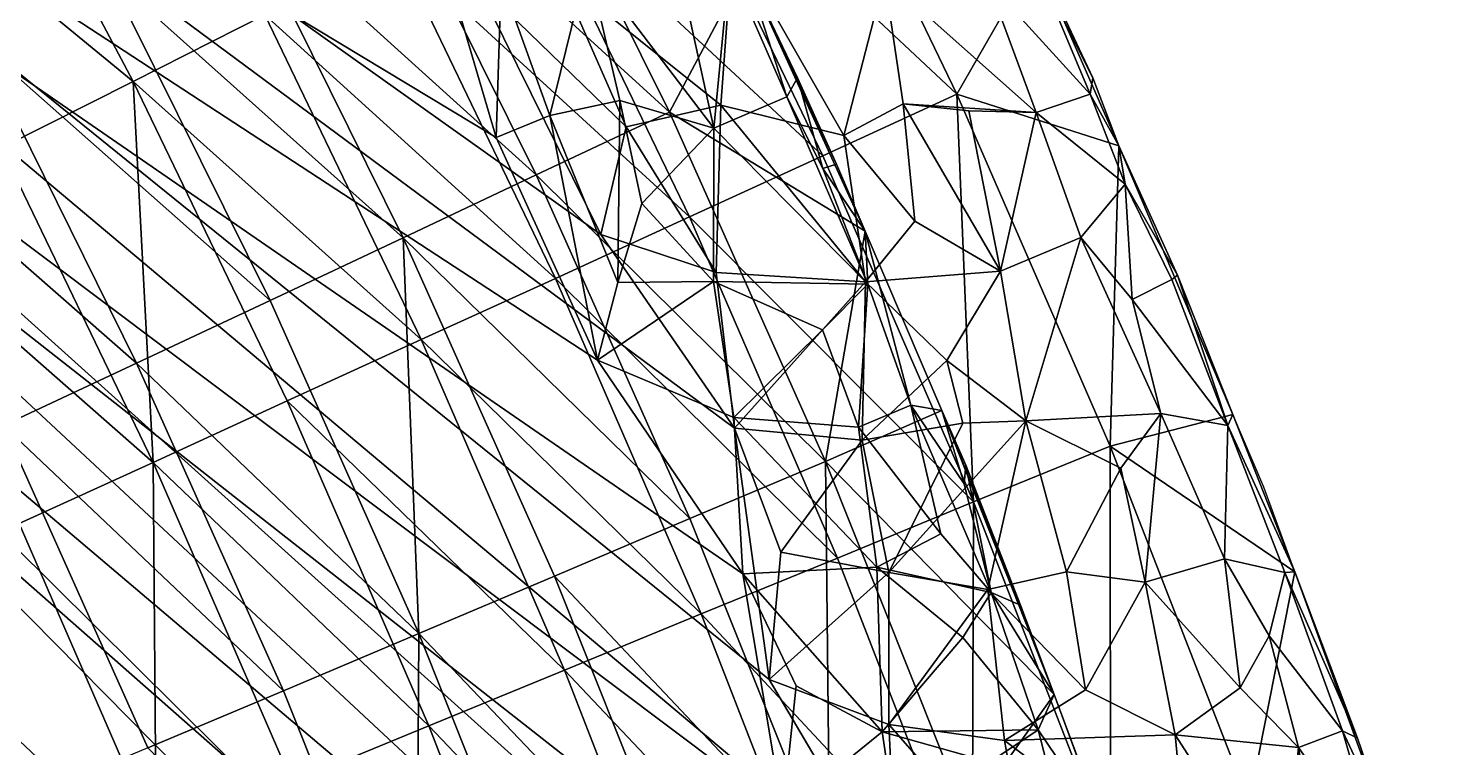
# Model space of a CAD drawing. Header units: metres. Extents: x -30 to 13953, y 0 to 4840.
# Drawn here: x 13558.2 to 13847.3, y 3122.6 to 3269.8 of the extents above; entities that cross this region are included whole.
import ezdxf

# ---------------------------------------------------------------- set-up
doc = ezdxf.new("R2010")
doc.units = ezdxf.units.M
doc.layers.add('SCOCCA', color=7, linetype='Continuous')

msp = doc.modelspace()

# ---------------------------------------------------------------- linework, layer by layer
at = {"layer": 'SCOCCA'}
for points in [[(13025, 3690, 1250), (13846.4, 2399.1, 1367), (13025, 1150, 1250)], [(13025, 3690, 1250), (13649.6, 3279.5, 1339.1), (13675.2, 3227.6, 1342.8)], [(13025, 3690, 1250), (13675.2, 3227.6, 1342.8), (13702.5, 3188, 1347.6)], [(13025, 3690, 1250), (13702.5, 3188, 1347.6), (13709.6, 3136.6, 1347.5)], [(13025, 3690, 1250), (13709.6, 3136.6, 1347.5), (13735.8, 3092.2, 1351.7)], [(13025, 3690, 1250), (13735.8, 3092.2, 1351.7), (13744, 3042.8, 1352.4)], [(13025, 3690, 1250), (13744, 3042.8, 1352.4), (13766.7, 2998.7, 1356.1)], [(13025, 3690, 1250), (13766.7, 2998.7, 1356.1), (13773.6, 2947.3, 1356.6)], [(13025, 3690, 1250), (13773.6, 2947.3, 1356.6), (13795.2, 2909.2, 1360.5)], [(13025, 3690, 1250), (13798.2, 2850.5, 1360.1), (13808.7, 2801.7, 1361.6)], [(13025, 3690, 1250), (13808.7, 2801.7, 1361.6), (13825.8, 2753.2, 1364.5)], [(13025, 3690, 1250), (13795.2, 2909.2, 1360.5), (13798.2, 2850.5, 1360.1)], [(13025, 3690, 1250), (13832.4, 2653.8, 1365), (13837.8, 2604.1, 1365.7)], [(13025, 3690, 1250), (13837.8, 2604.1, 1365.7), (13847.3, 2561.8, 1367.4)], [(13025, 3690, 1250), (13832.9, 2695.7, 1365.3), (13832.4, 2653.8, 1365)], [(13025, 3690, 1250), (13825.8, 2753.2, 1364.5), (13832.9, 2695.7, 1365.3)], [(13025, 3690, 1250), (13846.2, 2454.6, 1366.9), (13846.4, 2399.1, 1367)], [(13025, 3690, 1250), (13844.7, 2504.5, 1366.7), (13846.2, 2454.6, 1366.9)], [(13025, 3690, 1250), (13847.3, 2561.8, 1367.4), (13844.7, 2504.5, 1366.7)], [(13021.1, 3629, 1305), (13021.1, 1211, 1305), (13838.8, 2419.9, 1421.4)], [(13021.1, 3629, 1305), (13653.8, 3247.4, 1395.1), (13641, 3291, 1393.9)], [(13021.1, 3629, 1305), (13674.5, 3201.9, 1398.1), (13653.8, 3247.4, 1395.1)], [(13021.1, 3629, 1305), (13704.2, 3158.2, 1403.3), (13674.5, 3201.9, 1398.1)], [(13021.1, 3629, 1305), (13712.4, 3109.4, 1403.4), (13704.2, 3158.2, 1403.3)], [(13021.1, 3629, 1305), (13738.5, 3065.4, 1408.1), (13712.4, 3109.4, 1403.4)], [(13021.1, 3629, 1305), (13745.4, 3015.1, 1408.2), (13738.5, 3065.4, 1408.1)], [(13021.1, 3629, 1305), (13769.3, 2970.3, 1412.5), (13745.4, 3015.1, 1408.2)], [(13021.1, 3629, 1305), (13773.5, 2919.2, 1412.2), (13769.3, 2970.3, 1412.5)], [(13021.1, 3629, 1305), (13796.6, 2878.9, 1417.4), (13773.5, 2919.2, 1412.2)], [(13021.1, 3629, 1305), (13806.4, 2773.1, 1416.8), (13801.2, 2824.1, 1416.5)], [(13021.1, 3629, 1305), (13830, 2722.4, 1422.4), (13806.4, 2773.1, 1416.8)], [(13021.1, 3629, 1305), (13801.2, 2824.1, 1416.5), (13796.6, 2878.9, 1417.4)], [(13021.1, 3629, 1305), (13838.8, 2419.9, 1421.4), (13838, 2475.4, 1421.3)], [(13021.1, 3629, 1305), (13838, 2475.4, 1421.3), (13835.9, 2525.3, 1421)], [(13021.1, 3629, 1305), (13835.9, 2525.3, 1421), (13835.5, 2576, 1421.2)], [(13021.1, 3629, 1305), (13835.5, 2576, 1421.2), (13833.3, 2629.9, 1421.1)], [(13021.1, 3629, 1305), (13833.3, 2629.9, 1421.1), (13829.8, 2665.5, 1420.8)], [(13021.1, 3629, 1305), (13829.8, 2665.5, 1420.8), (13830, 2722.4, 1422.4)], [(13574.5, 3280.9, 2364.9), (13547.8, 3267, 2595), (13538.7, 3346.4, 2364.9)], [(13748, 3256.3, 1679.1), (13714, 3326.9, 1679.1), (13687.1, 3313.3, 1909.4)], [(13748, 3256.3, 1679.1), (13764.1, 3284.4, 1473.1), (13714, 3326.9, 1679.1)], [(13579.6, 3258.9, 2830.9), (13545.6, 3323, 2830.9), (13519.3, 3308.4, 3061.2)], [(13606.5, 3272.5, 2600.5), (13545.6, 3323, 2830.9), (13579.6, 3258.9, 2830.9)], [(13689.2, 3252.6, 1674.5), (13627.8, 3308.7, 1904.7), (13654.5, 3322.6, 1674.5)], [(13689.2, 3252.6, 1674.5), (13654.5, 3322.6, 1674.5), (13704.8, 3281.9, 1466.8)], [(13720.6, 3243.7, 1909.4), (13687.1, 3313.3, 1909.4), (13660.3, 3299.7, 2139.8)], [(13748, 3256.3, 1679.1), (13687.1, 3313.3, 1909.4), (13720.6, 3243.7, 1909.4)], [(13579.6, 3258.9, 2830.9), (13519.3, 3308.4, 3061.2), (13552.7, 3245.3, 3061.2)], [(13662, 3239.8, 1904.7), (13601.2, 3294.8, 2134.8), (13627.8, 3308.7, 1904.7)], [(13689.2, 3252.6, 1674.5), (13662, 3239.8, 1904.7), (13627.8, 3308.7, 1904.7)], [(13693.3, 3231.2, 2139.8), (13660.3, 3299.7, 2139.8), (13633.4, 3286.1, 2370.1)], [(13720.6, 3243.7, 1909.4), (13660.3, 3299.7, 2139.8), (13693.3, 3231.2, 2139.8)], [(13634.8, 3226.9, 2134.8), (13574.5, 3280.9, 2364.9), (13601.2, 3294.8, 2134.8)], [(13662, 3239.8, 1904.7), (13634.8, 3226.9, 2134.8), (13601.2, 3294.8, 2134.8)], [(13641, 3291, 1393.9), (13653.8, 3247.4, 1395.1), (13654.8, 3279.6, 1397)], [(13665.9, 3218.6, 2370.1), (13633.4, 3286.1, 2370.1), (13606.5, 3272.5, 2600.5)], [(13693.3, 3231.2, 2139.8), (13633.4, 3286.1, 2370.1), (13665.9, 3218.6, 2370.1)], [(13699.7, 3254, 1352.5), (13666.9, 3280.4, 1343.1), (13702.2, 3287.5, 1360.2)], [(13724.9, 3247.8, 1365.3), (13699.7, 3254, 1352.5), (13702.2, 3287.5, 1360.2)], [(13724.9, 3247.8, 1365.3), (13702.2, 3287.5, 1360.2), (13733.2, 3280.1, 1383.9)], [(13672.5, 3283.3, 1407.5), (13654.8, 3279.6, 1397), (13664.8, 3251.9, 1397.8)], [(13679.1, 3255, 1404.4), (13672.5, 3283.3, 1407.5), (13664.8, 3251.9, 1397.8)], [(13698.3, 3249.3, 1418.1), (13690.8, 3283.6, 1424.3), (13672.5, 3283.3, 1407.5)], [(13679.1, 3255, 1404.4), (13698.3, 3249.3, 1418.1), (13672.5, 3283.3, 1407.5)], [(13689.2, 3252.6, 1674.5), (13704.8, 3281.9, 1466.8), (13729.2, 3228.3, 1468.9)], [(13698.3, 3249.3, 1418.1), (13701.5, 3282.6, 1446.2), (13690.8, 3283.6, 1424.3)], [(13701.5, 3282.6, 1446.2), (13698.3, 3249.3, 1418.1), (13713.2, 3255.7, 1444.8)], [(13704.8, 3281.9, 1466.8), (13701.5, 3282.6, 1446.2), (13713.2, 3255.7, 1444.8)], [(13704.8, 3281.9, 1466.8), (13713.2, 3255.7, 1444.8), (13715.4, 3259.6, 1462.4)], [(13723.4, 3242, 1465.2), (13704.8, 3281.9, 1466.8), (13715.4, 3259.6, 1462.4)], [(13723.4, 3242, 1465.2), (13729.2, 3228.3, 1468.9), (13704.8, 3281.9, 1466.8)], [(13748, 3256.3, 1679.1), (13781.1, 3245.7, 1478.5), (13764.1, 3284.4, 1473.1)], [(13764.3, 3282.4, 1451.5), (13775.2, 3256.3, 1447.2), (13754.3, 3279.3, 1413.6)], [(13764.1, 3284.4, 1473.1), (13775.8, 3259.6, 1470.9), (13764.3, 3282.4, 1451.5)], [(13764.1, 3284.4, 1473.1), (13781.1, 3245.7, 1478.5), (13775.8, 3259.6, 1470.9)], [(13764.3, 3282.4, 1451.5), (13775.8, 3259.6, 1470.9), (13775.2, 3256.3, 1447.2)], [(13607.6, 3214.1, 2364.9), (13547.8, 3267, 2595), (13574.5, 3280.9, 2364.9)], [(13634.8, 3226.9, 2134.8), (13607.6, 3214.1, 2364.9), (13574.5, 3280.9, 2364.9)], [(13666.9, 3280.4, 1343.1), (13680.4, 3249.6, 1344.8), (13649.6, 3279.5, 1339.1)], [(13680.4, 3249.6, 1344.8), (13675.2, 3227.6, 1342.8), (13649.6, 3279.5, 1339.1)], [(13664.8, 3251.9, 1397.8), (13654.8, 3279.6, 1397), (13653.8, 3247.4, 1395.1)], [(13666.9, 3280.4, 1343.1), (13699.7, 3254, 1352.5), (13680.4, 3249.6, 1344.8)], [(13724.9, 3247.8, 1365.3), (13733.2, 3280.1, 1383.9), (13737, 3254.3, 1377.2)], [(13737, 3254.3, 1377.2), (13733.2, 3280.1, 1383.9), (13764.2, 3252.5, 1411.2)], [(13733.2, 3280.1, 1383.9), (13754.3, 3279.3, 1413.6), (13764.2, 3252.5, 1411.2)], [(13754.3, 3279.3, 1413.6), (13775.2, 3256.3, 1447.2), (13764.2, 3252.5, 1411.2)], [(13638.5, 3206.1, 2600.5), (13606.5, 3272.5, 2600.5), (13579.6, 3258.9, 2830.9)], [(13665.9, 3218.6, 2370.1), (13606.5, 3272.5, 2600.5), (13638.5, 3206.1, 2600.5)], [(13580.3, 3201.3, 2595), (13521.1, 3253.1, 2825.1), (13547.8, 3267, 2595)], [(13607.6, 3214.1, 2364.9), (13580.3, 3201.3, 2595), (13547.8, 3267, 2595)], [(13579.6, 3258.9, 2830.9), (13552.7, 3245.3, 3061.2), (13583.7, 3181, 3061.2)], [(13611.1, 3193.6, 2830.9), (13579.6, 3258.9, 2830.9), (13583.7, 3181, 3061.2)], [(13638.5, 3206.1, 2600.5), (13579.6, 3258.9, 2830.9), (13611.1, 3193.6, 2830.9)], [(13713.2, 3255.7, 1444.8), (13720.6, 3241.1, 1447.9), (13715.4, 3259.6, 1462.4)], [(13723.4, 3242, 1465.2), (13715.4, 3259.6, 1462.4), (13720.6, 3241.1, 1447.9)], [(13775.2, 3256.3, 1447.2), (13775.8, 3259.6, 1470.9), (13781.1, 3245.7, 1478.5)], [(13748, 3256.3, 1679.1), (13720.6, 3243.7, 1909.4), (13751.4, 3172.9, 1909.4)], [(13779.3, 3184.3, 1679.1), (13748, 3256.3, 1679.1), (13751.4, 3172.9, 1909.4)], [(13779.3, 3184.3, 1679.1), (13781.1, 3245.7, 1478.5), (13748, 3256.3, 1679.1)], [(13764.2, 3252.5, 1411.2), (13775.2, 3256.3, 1447.2), (13782.4, 3237.9, 1444.9)], [(13782.4, 3237.9, 1444.9), (13775.2, 3256.3, 1447.2), (13781.1, 3245.7, 1478.5)], [(13580.3, 3201.3, 2595), (13553.1, 3188.5, 2825.1), (13521.1, 3253.1, 2825.1)], [(13664.8, 3251.9, 1397.8), (13678.7, 3217.8, 1399.5), (13679.1, 3255, 1404.4)], [(13683.6, 3233.9, 1403), (13679.1, 3255, 1404.4), (13678.7, 3217.8, 1399.5)], [(13698.3, 3249.3, 1418.1), (13679.1, 3255, 1404.4), (13683.6, 3233.9, 1403)], [(13698.8, 3219.8, 1348.4), (13680.4, 3249.6, 1344.8), (13699.7, 3254, 1352.5)], [(13698.3, 3249.3, 1418.1), (13729.8, 3217.4, 1446.2), (13713.2, 3255.7, 1444.8)], [(13699.7, 3254, 1352.5), (13729.3, 3217.9, 1361.8), (13698.8, 3219.8, 1348.4)], [(13724.9, 3247.8, 1365.3), (13729.3, 3217.9, 1361.8), (13699.7, 3254, 1352.5)], [(13720.6, 3241.1, 1447.9), (13713.2, 3255.7, 1444.8), (13729.8, 3217.4, 1446.2)], [(13739.4, 3230.3, 1371.3), (13724.9, 3247.8, 1365.3), (13737, 3254.3, 1377.2)], [(13756.9, 3220.1, 1384.2), (13739.4, 3230.3, 1371.3), (13737, 3254.3, 1377.2)], [(13756.9, 3220.1, 1384.2), (13737, 3254.3, 1377.2), (13750.4, 3252.9, 1390.4)], [(13750.4, 3252.9, 1390.4), (13737, 3254.3, 1377.2), (13764.2, 3252.5, 1411.2)], [(13664.8, 3251.9, 1397.8), (13653.8, 3247.4, 1395.1), (13674.5, 3201.9, 1398.1)], [(13721.1, 3181.2, 1674.5), (13662, 3239.8, 1904.7), (13689.2, 3252.6, 1674.5)], [(13664.8, 3251.9, 1397.8), (13674.5, 3201.9, 1398.1), (13678.7, 3217.8, 1399.5)], [(13721.1, 3181.2, 1674.5), (13689.2, 3252.6, 1674.5), (13729.2, 3228.3, 1468.9)], [(13764.2, 3252.5, 1411.2), (13756.9, 3220.1, 1384.2), (13750.4, 3252.9, 1390.4)], [(13773.3, 3227, 1409.1), (13756.9, 3220.1, 1384.2), (13764.2, 3252.5, 1411.2)], [(13773.3, 3227, 1409.1), (13764.2, 3252.5, 1411.2), (13782.4, 3237.9, 1444.9)], [(13698.8, 3219.8, 1348.4), (13675.2, 3227.6, 1342.8), (13680.4, 3249.6, 1344.8)], [(13698.2, 3218, 1408.9), (13698.3, 3249.3, 1418.1), (13683.6, 3233.9, 1403)], [(13698.3, 3249.3, 1418.1), (13698.2, 3218, 1408.9), (13729.8, 3217.4, 1446.2)], [(13739.4, 3230.3, 1371.3), (13729.3, 3217.9, 1361.8), (13724.9, 3247.8, 1365.3)], [(13583.7, 3181, 3061.2), (13552.7, 3245.3, 3061.2), (13525.9, 3231.7, 3291.6)], [(13779.3, 3184.3, 1679.1), (13804.4, 3190.8, 1477), (13781.1, 3245.7, 1478.5)], [(13793.1, 3219.3, 1471.7), (13781.1, 3245.7, 1478.5), (13804.4, 3190.8, 1477)], [(13782.4, 3237.9, 1444.9), (13781.1, 3245.7, 1478.5), (13793.1, 3219.3, 1471.7)], [(13751.4, 3172.9, 1909.4), (13720.6, 3243.7, 1909.4), (13693.3, 3231.2, 2139.8)], [(13729.2, 3228.3, 1468.9), (13723.4, 3242, 1465.2), (13720.6, 3241.1, 1447.9)], [(13693.4, 3169.5, 1904.7), (13634.8, 3226.9, 2134.8), (13662, 3239.8, 1904.7)], [(13721.1, 3181.2, 1674.5), (13693.4, 3169.5, 1904.7), (13662, 3239.8, 1904.7)], [(13729.2, 3228.3, 1468.9), (13720.6, 3241.1, 1447.9), (13729.8, 3217.4, 1446.2)], [(13773.3, 3227, 1409.1), (13782.4, 3237.9, 1444.9), (13783.8, 3214.3, 1419.1)], [(13783.8, 3214.3, 1419.1), (13782.4, 3237.9, 1444.9), (13791.9, 3218.4, 1452)], [(13782.4, 3237.9, 1444.9), (13793.1, 3219.3, 1471.7), (13791.9, 3218.4, 1452)], [(13698.2, 3218, 1408.9), (13683.6, 3233.9, 1403), (13678.7, 3217.8, 1399.5)], [(13583.7, 3181, 3061.2), (13525.9, 3231.7, 3291.6), (13556.3, 3168.5, 3291.6)], [(13723.6, 3161.4, 2139.8), (13693.3, 3231.2, 2139.8), (13665.9, 3218.6, 2370.1)], [(13751.4, 3172.9, 1909.4), (13693.3, 3231.2, 2139.8), (13723.6, 3161.4, 2139.8)], [(13729.3, 3217.9, 1361.8), (13739.4, 3230.3, 1371.3), (13756.9, 3220.1, 1384.2)], [(13698.8, 3219.8, 1348.4), (13702.5, 3188, 1347.6), (13675.2, 3227.6, 1342.8)], [(13721.1, 3181.2, 1674.5), (13729.2, 3228.3, 1468.9), (13744.9, 3191.6, 1470.1)], [(13744.9, 3191.6, 1470.1), (13729.2, 3228.3, 1468.9), (13738.6, 3192.7, 1443.3)], [(13729.8, 3217.4, 1446.2), (13738.6, 3192.7, 1443.3), (13729.2, 3228.3, 1468.9)], [(13773.3, 3227, 1409.1), (13762.1, 3189.5, 1378.8), (13756.9, 3220.1, 1384.2)], [(13773.3, 3227, 1409.1), (13789.7, 3191, 1413.7), (13762.1, 3189.5, 1378.8)], [(13773.3, 3227, 1409.1), (13783.8, 3214.3, 1419.1), (13789.7, 3191, 1413.7)], [(13634.8, 3226.9, 2134.8), (13638, 3146, 2364.9), (13607.6, 3214.1, 2364.9)], [(13665.7, 3157.7, 2134.8), (13638, 3146, 2364.9), (13634.8, 3226.9, 2134.8)], [(13693.4, 3169.5, 1904.7), (13665.7, 3157.7, 2134.8), (13634.8, 3226.9, 2134.8)], [(13695.7, 3150, 2370.1), (13665.9, 3218.6, 2370.1), (13638.5, 3206.1, 2600.5)], [(13723.6, 3161.4, 2139.8), (13665.9, 3218.6, 2370.1), (13695.7, 3150, 2370.1)], [(13702.5, 3188, 1347.6), (13698.8, 3219.8, 1348.4), (13729.3, 3217.9, 1361.8)], [(13729.3, 3217.9, 1361.8), (13756.9, 3220.1, 1384.2), (13745.9, 3201.8, 1368.7)], [(13762.1, 3189.5, 1378.8), (13745.9, 3201.8, 1368.7), (13756.9, 3220.1, 1384.2)], [(13803.4, 3188.5, 1449.9), (13783.8, 3214.3, 1419.1), (13791.9, 3218.4, 1452)], [(13803.4, 3188.5, 1449.9), (13791.9, 3218.4, 1452), (13793.1, 3219.3, 1471.7)], [(13803.4, 3188.5, 1449.9), (13793.1, 3219.3, 1471.7), (13804.4, 3190.8, 1477)], [(13698.2, 3218, 1408.9), (13678.7, 3217.8, 1399.5), (13674.5, 3201.9, 1398.1)], [(13702.4, 3190.2, 1406), (13698.2, 3218, 1408.9), (13674.5, 3201.9, 1398.1)], [(13702.4, 3190.2, 1406), (13720.5, 3208.1, 1423.6), (13698.2, 3218, 1408.9)], [(13720.5, 3208.1, 1423.6), (13729.8, 3217.4, 1446.2), (13698.2, 3218, 1408.9)], [(13702.5, 3188, 1347.6), (13729.3, 3217.9, 1361.8), (13728.6, 3185.5, 1356.3)], [(13720.5, 3208.1, 1423.6), (13727.9, 3188.2, 1423.8), (13729.8, 3217.4, 1446.2)], [(13738.6, 3192.7, 1443.3), (13729.8, 3217.4, 1446.2), (13727.9, 3188.2, 1423.8)], [(13745.9, 3201.8, 1368.7), (13728.6, 3185.5, 1356.3), (13729.3, 3217.9, 1361.8)], [(13638, 3146, 2364.9), (13580.3, 3201.3, 2595), (13607.6, 3214.1, 2364.9)], [(13789.7, 3191, 1413.7), (13783.8, 3214.3, 1419.1), (13803.4, 3188.5, 1449.9)], [(13702.4, 3190.2, 1406), (13727.9, 3188.2, 1423.8), (13720.5, 3208.1, 1423.6)], [(13667.8, 3138.5, 2600.5), (13638.5, 3206.1, 2600.5), (13611.1, 3193.6, 2830.9)], [(13695.7, 3150, 2370.1), (13638.5, 3206.1, 2600.5), (13667.8, 3138.5, 2600.5)], [(13610.3, 3134.3, 2595), (13553.1, 3188.5, 2825.1), (13580.3, 3201.3, 2595)], [(13638, 3146, 2364.9), (13610.3, 3134.3, 2595), (13580.3, 3201.3, 2595)], [(13702.4, 3190.2, 1406), (13674.5, 3201.9, 1398.1), (13704.2, 3158.2, 1403.3)], [(13745.9, 3201.8, 1368.7), (13749.2, 3189, 1368), (13728.6, 3185.5, 1356.3)], [(13762.1, 3189.5, 1378.8), (13749.2, 3189, 1368), (13745.9, 3201.8, 1368.7)], [(13640, 3127.1, 2830.9), (13611.1, 3193.6, 2830.9), (13583.7, 3181, 3061.2)], [(13667.8, 3138.5, 2600.5), (13611.1, 3193.6, 2830.9), (13640, 3127.1, 2830.9)], [(13744.7, 3166.4, 1434.9), (13738.6, 3192.7, 1443.3), (13727.9, 3188.2, 1423.8)], [(13738.6, 3192.7, 1443.3), (13744.7, 3166.4, 1434.9), (13755, 3154.4, 1447.8)], [(13744.9, 3191.6, 1470.1), (13738.6, 3192.7, 1443.3), (13749.5, 3176.6, 1455.6)], [(13749.5, 3176.6, 1455.6), (13738.6, 3192.7, 1443.3), (13755, 3154.4, 1447.8)], [(13702.4, 3190.2, 1406), (13704.2, 3158.2, 1403.3), (13731.6, 3159.6, 1418.4)], [(13731.6, 3159.6, 1418.4), (13727.9, 3188.2, 1423.8), (13702.4, 3190.2, 1406)], [(13721.1, 3181.2, 1674.5), (13744.9, 3191.6, 1470.1), (13767.9, 3133.5, 1472.7)], [(13762.1, 3189.5, 1378.8), (13754.3, 3155, 1364.5), (13734.1, 3158.5, 1355.5)], [(13762.1, 3189.5, 1378.8), (13734.1, 3158.5, 1355.5), (13749.2, 3189, 1368)], [(13761, 3151.8, 1468.2), (13767.9, 3133.5, 1472.7), (13744.9, 3191.6, 1470.1)], [(13749.8, 3180.4, 1469.7), (13761, 3151.8, 1468.2), (13744.9, 3191.6, 1470.1)], [(13749.8, 3180.4, 1469.7), (13744.9, 3191.6, 1470.1), (13749.5, 3176.6, 1455.6)], [(13770.4, 3158.6, 1376.7), (13754.3, 3155, 1364.5), (13762.1, 3189.5, 1378.8)], [(13789.7, 3191, 1413.7), (13781.5, 3179.8, 1394.7), (13762.1, 3189.5, 1378.8)], [(13770.4, 3158.6, 1376.7), (13762.1, 3189.5, 1378.8), (13781.5, 3179.8, 1394.7)], [(13779.3, 3184.3, 1679.1), (13817.1, 3158.6, 1473.4), (13804.4, 3190.8, 1477)], [(13789.7, 3191, 1413.7), (13786.5, 3156.5, 1391.3), (13781.5, 3179.8, 1394.7)], [(13789.7, 3191, 1413.7), (13802.7, 3161.3, 1417.6), (13786.5, 3156.5, 1391.3)], [(13789.7, 3191, 1413.7), (13803.4, 3188.5, 1449.9), (13802.7, 3161.3, 1417.6)], [(13817.1, 3158.6, 1473.4), (13803.4, 3188.5, 1449.9), (13804.4, 3190.8, 1477)], [(13810.7, 3175.9, 1475.6), (13804.4, 3190.8, 1477), (13817.1, 3158.6, 1473.4)], [(13582.6, 3122.6, 2825.1), (13554.8, 3110.9, 3055.3), (13553.1, 3188.5, 2825.1)], [(13610.3, 3134.3, 2595), (13582.6, 3122.6, 2825.1), (13553.1, 3188.5, 2825.1)], [(13712, 3162.6, 1348.5), (13709.6, 3136.6, 1347.5), (13702.5, 3188, 1347.6)], [(13702.5, 3188, 1347.6), (13728.6, 3185.5, 1356.3), (13712, 3162.6, 1348.5)], [(13731.6, 3159.6, 1418.4), (13744.7, 3166.4, 1434.9), (13727.9, 3188.2, 1423.8)], [(13734.1, 3158.5, 1355.5), (13728.6, 3185.5, 1356.3), (13749.2, 3189, 1368)], [(13803.4, 3188.5, 1449.9), (13815, 3158.5, 1449.5), (13802.7, 3161.3, 1417.6)], [(13817.1, 3158.6, 1473.4), (13815, 3158.5, 1449.5), (13803.4, 3188.5, 1449.9)], [(13734.1, 3158.5, 1355.5), (13712, 3162.6, 1348.5), (13728.6, 3185.5, 1356.3)], [(13779.3, 3184.3, 1679.1), (13751.4, 3172.9, 1909.4), (13779.4, 3100.9, 1909.4)], [(13807.7, 3111.3, 1679.1), (13779.3, 3184.3, 1679.1), (13779.4, 3100.9, 1909.4)], [(13807.7, 3111.3, 1679.1), (13817.1, 3158.6, 1473.4), (13779.3, 3184.3, 1679.1)], [(13583.7, 3181, 3061.2), (13556.3, 3168.5, 3291.6), (13584.3, 3104.1, 3291.6)], [(13612.1, 3115.6, 3061.2), (13583.7, 3181, 3061.2), (13584.3, 3104.1, 3291.6)], [(13640, 3127.1, 2830.9), (13583.7, 3181, 3061.2), (13612.1, 3115.6, 3061.2)], [(13721.1, 3181.2, 1674.5), (13722, 3098, 1904.7), (13693.4, 3169.5, 1904.7)], [(13750.1, 3108.6, 1674.5), (13722, 3098, 1904.7), (13721.1, 3181.2, 1674.5)], [(13750.1, 3108.6, 1674.5), (13721.1, 3181.2, 1674.5), (13767.9, 3133.5, 1472.7)], [(13749.8, 3180.4, 1469.7), (13749.5, 3176.6, 1455.6), (13755, 3154.4, 1447.8)], [(13749.8, 3180.4, 1469.7), (13755, 3154.4, 1447.8), (13761, 3151.8, 1468.2)], [(13770.4, 3158.6, 1376.7), (13781.5, 3179.8, 1394.7), (13786.5, 3156.5, 1391.3)], [(13751.4, 3172.9, 1909.4), (13723.6, 3161.4, 2139.8), (13751.1, 3090.5, 2139.8)], [(13779.4, 3100.9, 1909.4), (13751.4, 3172.9, 1909.4), (13751.1, 3090.5, 2139.8)], [(13722, 3098, 1904.7), (13665.7, 3157.7, 2134.8), (13693.4, 3169.5, 1904.7)], [(13584.3, 3104.1, 3291.6), (13556.3, 3168.5, 3291.6), (13556.4, 3092.7, 3521.9)], [(13755, 3154.4, 1447.8), (13744.7, 3166.4, 1434.9), (13731.6, 3159.6, 1418.4)], [(13751.1, 3090.5, 2139.8), (13723.6, 3161.4, 2139.8), (13695.7, 3150, 2370.1)], [(13734.1, 3158.5, 1355.5), (13709.6, 3136.6, 1347.5), (13712, 3162.6, 1348.5)], [(13805.9, 3134.9, 1406.7), (13786.5, 3156.5, 1391.3), (13802.7, 3161.3, 1417.6)], [(13805.9, 3134.9, 1406.7), (13802.7, 3161.3, 1417.6), (13811.8, 3145.5, 1424)], [(13811.8, 3145.5, 1424), (13802.7, 3161.3, 1417.6), (13815, 3158.5, 1449.5)], [(13693.8, 3087.4, 2134.8), (13638, 3146, 2364.9), (13665.7, 3157.7, 2134.8)], [(13722, 3098, 1904.7), (13693.8, 3087.4, 2134.8), (13665.7, 3157.7, 2134.8)], [(13731.6, 3159.6, 1418.4), (13704.2, 3158.2, 1403.3), (13732.7, 3125.9, 1412.3)], [(13704.2, 3158.2, 1403.3), (13712.4, 3109.4, 1403.4), (13715.1, 3135.3, 1404.9)], [(13732.7, 3125.9, 1412.3), (13704.2, 3158.2, 1403.3), (13715.1, 3135.3, 1404.9)], [(13734.1, 3127.4, 1352.9), (13709.6, 3136.6, 1347.5), (13734.1, 3158.5, 1355.5)], [(13749.2, 3145.2, 1430.5), (13731.6, 3159.6, 1418.4), (13732.7, 3125.9, 1412.3)], [(13749.2, 3145.2, 1430.5), (13755, 3154.4, 1447.8), (13731.6, 3159.6, 1418.4)], [(13754.3, 3155, 1364.5), (13734.1, 3127.4, 1352.9), (13734.1, 3158.5, 1355.5)], [(13770.4, 3158.6, 1376.7), (13774.3, 3134.5, 1373.6), (13754.3, 3155, 1364.5)], [(13774.3, 3134.5, 1373.6), (13770.4, 3158.6, 1376.7), (13786.5, 3156.5, 1391.3)], [(13807.7, 3111.3, 1679.1), (13836.4, 3105.5, 1481.2), (13817.1, 3158.6, 1473.4)], [(13811.8, 3145.5, 1424), (13815, 3158.5, 1449.5), (13826.8, 3126.1, 1449.7)], [(13829.9, 3124.6, 1469.8), (13815, 3158.5, 1449.5), (13817.1, 3158.6, 1473.4)], [(13829.9, 3124.6, 1469.8), (13826.8, 3126.1, 1449.7), (13815, 3158.5, 1449.5)], [(13829.9, 3124.6, 1469.8), (13817.1, 3158.6, 1473.4), (13836.4, 3105.5, 1481.2)], [(13754.3, 3155, 1364.5), (13757.7, 3124.1, 1361.9), (13734.1, 3127.4, 1352.9)], [(13754.3, 3155, 1364.5), (13774.3, 3134.5, 1373.6), (13757.7, 3124.1, 1361.9)], [(13792.6, 3125.3, 1387.6), (13774.3, 3134.5, 1373.6), (13786.5, 3156.5, 1391.3)], [(13805.9, 3134.9, 1406.7), (13792.6, 3125.3, 1387.6), (13786.5, 3156.5, 1391.3)], [(13764.6, 3126.3, 1446.9), (13755, 3154.4, 1447.8), (13749.2, 3145.2, 1430.5)], [(13767.9, 3133.5, 1472.7), (13755, 3154.4, 1447.8), (13764.6, 3126.3, 1446.9)], [(13767.9, 3133.5, 1472.7), (13761, 3151.8, 1468.2), (13755, 3154.4, 1447.8)], [(13722.8, 3080.2, 2370.1), (13695.7, 3150, 2370.1), (13667.8, 3138.5, 2600.5)], [(13751.1, 3090.5, 2139.8), (13695.7, 3150, 2370.1), (13722.8, 3080.2, 2370.1)], [(13638, 3146, 2364.9), (13637.5, 3066.2, 2595), (13610.3, 3134.3, 2595)], [(13665.6, 3076.8, 2364.9), (13637.5, 3066.2, 2595), (13638, 3146, 2364.9)], [(13693.8, 3087.4, 2134.8), (13665.6, 3076.8, 2364.9), (13638, 3146, 2364.9)], [(13764.6, 3126.3, 1446.9), (13749.2, 3145.2, 1430.5), (13732.7, 3125.9, 1412.3)], [(13805.9, 3134.9, 1406.7), (13811.8, 3145.5, 1424), (13817.8, 3122.7, 1420.5)], [(13817.8, 3122.7, 1420.5), (13811.8, 3145.5, 1424), (13826.8, 3126.1, 1449.7)], [(13694.5, 3069.8, 2600.5), (13667.8, 3138.5, 2600.5), (13640, 3127.1, 2830.9)], [(13722.8, 3080.2, 2370.1), (13667.8, 3138.5, 2600.5), (13694.5, 3069.8, 2600.5)], [(13734.1, 3127.4, 1352.9), (13735.8, 3092.2, 1351.7), (13709.6, 3136.6, 1347.5)], [(13732.7, 3125.9, 1412.3), (13715.1, 3135.3, 1404.9), (13712.4, 3109.4, 1403.4)], [(13792.6, 3125.3, 1387.6), (13757.7, 3124.1, 1361.9), (13774.3, 3134.5, 1373.6)], [(13805.9, 3134.9, 1406.7), (13817.8, 3122.7, 1420.5), (13792.6, 3125.3, 1387.6)], [(13637.5, 3066.2, 2595), (13582.6, 3122.6, 2825.1), (13610.3, 3134.3, 2595)], [(13750.1, 3108.6, 1674.5), (13767.9, 3133.5, 1472.7), (13783.4, 3091.4, 1474.3)], [(13764.6, 3126.3, 1446.9), (13777.9, 3106.6, 1469), (13767.9, 3133.5, 1472.7)], [(13777.9, 3106.6, 1469), (13783.4, 3091.4, 1474.3), (13767.9, 3133.5, 1472.7)], [(13666.3, 3059.5, 2830.9), (13640, 3127.1, 2830.9), (13612.1, 3115.6, 3061.2)], [(13694.5, 3069.8, 2600.5), (13640, 3127.1, 2830.9), (13666.3, 3059.5, 2830.9)], [(13736.8, 3098.8, 1410.2), (13732.7, 3125.9, 1412.3), (13712.4, 3109.4, 1403.4)], [(13764.6, 3126.3, 1446.9), (13732.7, 3125.9, 1412.3), (13754.7, 3119.7, 1427)], [(13736.8, 3098.8, 1410.2), (13754.7, 3119.7, 1427), (13732.7, 3125.9, 1412.3)], [(13763.1, 3094.3, 1360.8), (13735.8, 3092.2, 1351.7), (13734.1, 3127.4, 1352.9)], [(13763.1, 3094.3, 1360.8), (13734.1, 3127.4, 1352.9), (13757.7, 3124.1, 1361.9)], [(13754.7, 3119.7, 1427), (13772, 3097.5, 1441.5), (13764.6, 3126.3, 1446.9)], [(13772, 3097.5, 1441.5), (13777.9, 3106.6, 1469), (13764.6, 3126.3, 1446.9)], [(13817.8, 3122.7, 1420.5), (13826.8, 3126.1, 1449.7), (13834.8, 3098.4, 1443.1)], [(13834.8, 3098.4, 1443.1), (13826.8, 3126.1, 1449.7), (13836.4, 3105.5, 1481.2)], [(13836.4, 3105.5, 1481.2), (13826.8, 3126.1, 1449.7), (13829.9, 3124.6, 1469.8)], [(13792.6, 3125.3, 1387.6), (13795.5, 3095.6, 1381.4), (13757.7, 3124.1, 1361.9)], [(13795.5, 3095.6, 1381.4), (13763.1, 3094.3, 1360.8), (13757.7, 3124.1, 1361.9)], [(13792.6, 3125.3, 1387.6), (13814.5, 3091.3, 1399.1), (13795.5, 3095.6, 1381.4)], [(13817.8, 3122.7, 1420.5), (13814.5, 3091.3, 1399.1), (13792.6, 3125.3, 1387.6)], [(13817.8, 3122.7, 1420.5), (13822.8, 3092.1, 1412.1), (13814.5, 3091.3, 1399.1)], [(13817.8, 3122.7, 1420.5), (13834.8, 3098.4, 1443.1), (13822.8, 3092.1, 1412.1)]]:
    msp.add_3dface(points, dxfattribs=at)

doc.saveas('drawing.dxf')
